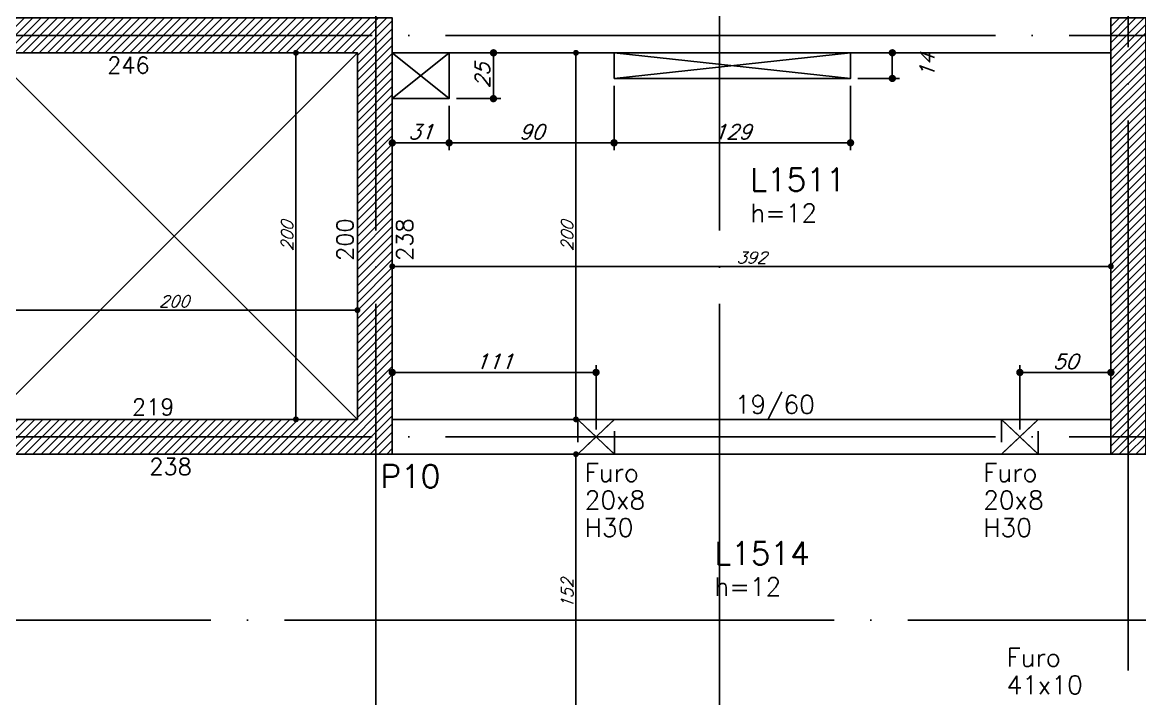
# Model space of a CAD drawing. Header units: millimetres. Extents: x -2368 to 4502, y -1988 to 2217.
# Drawn here: x 2 to 612, y 512 to 881 of the extents above; entities that cross this region are included whole.
import ezdxf
from ezdxf.enums import TextEntityAlignment as Align

# ---------------------------------------------------------------- set-up
doc = ezdxf.new("R2010")
doc.units = ezdxf.units.MM
doc.header["$LTSCALE"] = 50
doc.linetypes.add('EIXO', pattern=[6.8, 6, -0.4, 0, -0.4])
doc.linetypes.add('HIDDEN', pattern=[0.375, 0.25, -0.125])
for name, color, linetype in [('F-COTAS', 106, 'Continuous'), ('F-COTAS-FUROS', 50, 'Continuous'), ('F-COTAS-FUROS VIGA', 50, 'Continuous'), ('F-EIXO', 12, 'EIXO'), ('F-FURO-PAREDE', 2, 'HIDDEN'), ('F-FURO-PAREDE-TEXTOS', 2, 'Continuous'), ('F-LAJES-DIM', 2, 'Continuous'), ('F-LAJES-NOME', 4, 'Continuous'), ('F-PILARES-DIM', 172, 'Continuous'), ('F-PILARES-HACH', 174, 'Continuous'), ('F-PILARES-NOME', 170, 'Continuous'), ('F-PILARES-S', 170, 'Continuous'), ('F-TEXTO', 6, 'Continuous'), ('F-VIGAS', 3, 'Continuous'), ('F-VIGAS-DIM', 2, 'Continuous'), ('F-VÃO', 1, 'Continuous')]:
    doc.layers.add(name, color=color, linetype=linetype)
doc.styles.add('CP-TEXT-INCL', font='romans.shx', dxfattribs={"oblique": 20})
doc.styles.add('MCP', font='romans.shx')
doc.styles.add('ROMANS', font='romans.shx')
doc.dimstyles.new('CP-COTAS-50', dxfattribs={"dimscale": 0.64, "dimtxt": 10, "dimasz": 5, "dimexe": 5, "dimexo": 5, "dimgap": 2.5, "dimtad": 1, "dimdec": 1, "dimdsep": 46, "dimtxsty": 'CP-TEXT-INCL', "dimblk1": 'DOT', "dimblk2": 'DOT', "dimsah": 1, "dimcen": 9, "dimclrd": 256, "dimclre": 256, "dimclrt": 256, "dimadec": 0, "dimazin": 0, "dimtfac": 1, "dimtdec": 1, "dimtmove": 2, "dimatfit": 3, "dimldrblk": 'DOT', "dimfxl": 0, "dimtolj": 1, "dimarcsym": 0})
doc.dimstyles.new('CP-COTAS-50-FUROS', dxfattribs={"dimscale": 0.8, "dimtxt": 10, "dimasz": 5, "dimexe": 5, "dimexo": 5, "dimgap": 2.5, "dimtad": 1, "dimdec": 0, "dimdsep": 46, "dimtxsty": 'CP-TEXT-INCL', "dimblk1": 'DOT', "dimblk2": 'DOT', "dimsah": 1, "dimcen": 9, "dimclrd": 256, "dimclre": 256, "dimclrt": 256, "dimadec": 0, "dimazin": 0, "dimtfac": 1, "dimtdec": 0, "dimtmove": 2, "dimatfit": 3, "dimldrblk": 'DOT', "dimfxl": 0, "dimtolj": 1, "dimarcsym": 0})

# ---------------------------------------------------------------- blocks, each defined once
blk = doc.blocks.new('*U13')
at = {"layer": 'F-EIXO'}
blk.add_line((0, 0), (4857.5, 0), dxfattribs=at)
at = {"layer": 'F-TEXTO', "style": 'ROMANS'}
blk.add_attdef('EIXO', text='', height=17.5, dxfattribs=at).set_placement((-28.21, 0), align=Align.MIDDLE_CENTER)
blk = doc.blocks.new('*U14')
at = {"layer": 'F-EIXO'}
blk.add_line((0, 0), (4945.5, 0), dxfattribs=at)
at = {"layer": 'F-TEXTO', "style": 'ROMANS'}
blk.add_attdef('EIXO', text='', height=17.5, dxfattribs=at).set_placement((-28.21, 0), align=Align.MIDDLE_CENTER)
blk = doc.blocks.new('*U172')
at = {"layer": 'F-EIXO'}
blk.add_line((0, 0), (0, -2778.75), dxfattribs=at)
at = {"layer": 'F-TEXTO', "style": 'ROMANS'}
blk.add_attdef('EIXO', text='', height=17.5, rotation=360, dxfattribs=at).set_placement((0, 28.21), align=Align.MIDDLE_CENTER)
blk = doc.blocks.new('*U21')
at = {"layer": 'F-EIXO'}
blk.add_line((0, 0), (0, -2878.75), dxfattribs=at)
at = {"layer": 'F-TEXTO', "style": 'ROMANS'}
blk.add_attdef('EIXO', text='', height=17.5, rotation=360, dxfattribs=at).set_placement((0, 28.21), align=Align.MIDDLE_CENTER)
blk = doc.blocks.new('_DOT')
at = {"color": 0, "linetype": 'ByBlock'}
blk.add_line((-0.5, 0), (-1, 0), dxfattribs=at)
at = {"color": 0, "linetype": 'ByBlock', "const_width": 0.5}
blk.add_lwpolyline([(-0.25, 0, 1), (0.25, 0, 1)], format="xyb", close=True, dxfattribs=at)
blk = doc.blocks.new('*D105')
at = {"layer": 'DEFPOINTS', "color": 0, "transparency": 16777216}
for p in [(-15, 724.11), (185, 724.11), (185, 724.11)]:
    blk.add_point(p, dxfattribs=at)
at = {"layer": 'F-COTAS', "lineweight": -2, "transparency": 16777216}
blk.add_line((-11.8, 724.11), (181.8, 724.11), dxfattribs=at)
at = {"layer": 'F-COTAS', "lineweight": -2, "transparency": 16777216, "xscale": 3.2, "yscale": 3.2, "zscale": 3.2, "rotation": 180}
blk.add_blockref('_DOT', (-15, 724.11), dxfattribs=at)
at = {"layer": 'F-COTAS', "lineweight": -2, "transparency": 16777216, "xscale": 3.2, "yscale": 3.2, "zscale": 3.2}
blk.add_blockref('_DOT', (185, 724.11), dxfattribs=at)
at = {"layer": 'F-COTAS', "transparency": 16777216, "insert": (85, 728.91), "char_height": 6.4, "attachment_point": 5, "style": 'CP-TEXT-INCL'}
blk.add_mtext('\\A1;200', dxfattribs=at)
blk = doc.blocks.new('*D106')
at = {"layer": 'DEFPOINTS', "color": 0, "transparency": 16777216}
for p in [(204, 747.99), (596, 747.99), (596, 747.99)]:
    blk.add_point(p, dxfattribs=at)
at = {"layer": 'F-COTAS', "lineweight": -2, "transparency": 16777216}
blk.add_line((207.2, 747.99), (592.8, 747.99), dxfattribs=at)
at = {"layer": 'F-COTAS', "lineweight": -2, "transparency": 16777216, "xscale": 3.2, "yscale": 3.2, "zscale": 3.2, "rotation": 180}
blk.add_blockref('_DOT', (204, 747.99), dxfattribs=at)
at = {"layer": 'F-COTAS', "lineweight": -2, "transparency": 16777216, "xscale": 3.2, "yscale": 3.2, "zscale": 3.2}
blk.add_blockref('_DOT', (596, 747.99), dxfattribs=at)
at = {"layer": 'F-COTAS', "transparency": 16777216, "insert": (400, 752.79), "char_height": 6.4, "attachment_point": 5, "style": 'CP-TEXT-INCL'}
blk.add_mtext('\\A1;392', dxfattribs=at)
blk = doc.blocks.new('*D44')
at = {"layer": 'DEFPOINTS', "color": 0, "transparency": 16777216}
for p in [(304.2, 864.5), (304.2, 664.5), (304.2, 664.5)]:
    blk.add_point(p, dxfattribs=at)
at = {"layer": 'F-COTAS', "lineweight": -2, "transparency": 16777216}
blk.add_line((304.2, 861.3), (304.2, 667.7), dxfattribs=at)
at = {"layer": 'F-COTAS', "lineweight": -2, "transparency": 16777216, "xscale": 3.2, "yscale": 3.2, "zscale": 3.2}
for p, rotation in [((304.2, 864.5), 90), ((304.2, 664.5), 270)]:
    blk.add_blockref('_DOT', p, dxfattribs=dict(at, rotation=rotation))
at = {"layer": 'F-COTAS', "transparency": 16777216, "insert": (299.4, 764.5), "char_height": 6.4, "attachment_point": 5, "rotation": 90, "style": 'CP-TEXT-INCL'}
blk.add_mtext('\\A1;200', dxfattribs=at)
blk = doc.blocks.new('*D45')
at = {"layer": 'DEFPOINTS', "color": 0, "transparency": 16777216}
for p in [(304.2, 645.5), (304.2, 493.5), (304.2, 493.5)]:
    blk.add_point(p, dxfattribs=at)
at = {"layer": 'F-COTAS', "lineweight": -2, "transparency": 16777216}
blk.add_line((304.2, 642.3), (304.2, 496.7), dxfattribs=at)
at = {"layer": 'F-COTAS', "lineweight": -2, "transparency": 16777216, "xscale": 3.2, "yscale": 3.2, "zscale": 3.2}
for p, rotation in [((304.2, 645.5), 90), ((304.2, 493.5), 270)]:
    blk.add_blockref('_DOT', p, dxfattribs=dict(at, rotation=rotation))
at = {"layer": 'F-COTAS', "transparency": 16777216, "insert": (299.4, 569.5), "char_height": 6.4, "attachment_point": 5, "rotation": 90, "style": 'CP-TEXT-INCL'}
blk.add_mtext('\\A1;152', dxfattribs=at)
blk = doc.blocks.new('*U320')
at = {"layer": 'F-VÃO'}
for p, q in [((0, 0), (31, 25)), ((0, 25), (31, 0))]:
    blk.add_line(p, q, dxfattribs=at)
at = {"layer": 'F-VÃO', "color": 3}
blk.add_lwpolyline([(0, 0), (31, 0), (31, 25), (0, 25)], close=True, dxfattribs=at)
blk = doc.blocks.new('*U323')
at = {"layer": 'F-VÃO'}
for p, q in [((0, 0), (129, 14)), ((0, 14), (129, 0))]:
    blk.add_line(p, q, dxfattribs=at)
at = {"layer": 'F-VÃO', "color": 3}
blk.add_lwpolyline([(0, 0), (129, 0), (129, 14), (0, 14)], close=True, dxfattribs=at)
blk = doc.blocks.new('*D444')
at = {"layer": 'DEFPOINTS', "color": 0, "transparency": 16777216}
for p in [(235, 839.5), (204, 832.01), (204, 815.35)]:
    blk.add_point(p, dxfattribs=at)
at = {"layer": 'F-COTAS-FUROS', "lineweight": -2, "transparency": 16777216}
for p, q in [((235, 835.5), (235, 811.35)), ((204, 828.01), (204, 811.35)), ((231, 815.35), (208, 815.35))]:
    blk.add_line(p, q, dxfattribs=at)
at = {"layer": 'F-COTAS-FUROS', "lineweight": -2, "transparency": 16777216, "xscale": 4, "yscale": 4, "zscale": 4, "rotation": 180}
blk.add_blockref('_DOT', (204, 815.35), dxfattribs=at)
at = {"layer": 'F-COTAS-FUROS', "lineweight": -2, "transparency": 16777216, "xscale": 4, "yscale": 4, "zscale": 4}
blk.add_blockref('_DOT', (235, 815.35), dxfattribs=at)
at = {"layer": 'F-COTAS-FUROS', "transparency": 16777216, "insert": (219.5, 821.35), "char_height": 8, "attachment_point": 5, "style": 'CP-TEXT-INCL'}
blk.add_mtext('\\A1;31', dxfattribs=at)
blk = doc.blocks.new('*D445')
at = {"layer": 'DEFPOINTS', "color": 0, "transparency": 16777216}
for p in [(324.98, 850.5), (235, 839.5), (324.98, 815.35)]:
    blk.add_point(p, dxfattribs=at)
at = {"layer": 'F-COTAS-FUROS', "lineweight": -2, "transparency": 16777216}
for p, q in [((324.98, 846.5), (324.98, 811.35)), ((235, 835.5), (235, 811.35)), ((239, 815.35), (320.98, 815.35))]:
    blk.add_line(p, q, dxfattribs=at)
at = {"layer": 'F-COTAS-FUROS', "lineweight": -2, "transparency": 16777216, "xscale": 4, "yscale": 4, "zscale": 4, "rotation": 180}
blk.add_blockref('_DOT', (235, 815.35), dxfattribs=at)
at = {"layer": 'F-COTAS-FUROS', "lineweight": -2, "transparency": 16777216, "xscale": 4, "yscale": 4, "zscale": 4}
blk.add_blockref('_DOT', (324.98, 815.35), dxfattribs=at)
at = {"layer": 'F-COTAS-FUROS', "transparency": 16777216, "insert": (279.99, 821.35), "char_height": 8, "attachment_point": 5, "style": 'CP-TEXT-INCL'}
blk.add_mtext('\\A1;90', dxfattribs=at)
blk = doc.blocks.new('*D446')
at = {"layer": 'DEFPOINTS', "color": 0, "transparency": 16777216}
for p in [(324.98, 850.5), (453.98, 850.5), (453.98, 815.43)]:
    blk.add_point(p, dxfattribs=at)
at = {"layer": 'F-COTAS-FUROS', "lineweight": -2, "transparency": 16777216}
for p, q in [((324.98, 846.5), (324.98, 811.43)), ((453.98, 846.5), (453.98, 811.43)), ((328.98, 815.43), (449.98, 815.43))]:
    blk.add_line(p, q, dxfattribs=at)
at = {"layer": 'F-COTAS-FUROS', "lineweight": -2, "transparency": 16777216, "xscale": 4, "yscale": 4, "zscale": 4, "rotation": 180}
blk.add_blockref('_DOT', (324.98, 815.43), dxfattribs=at)
at = {"layer": 'F-COTAS-FUROS', "lineweight": -2, "transparency": 16777216, "xscale": 4, "yscale": 4, "zscale": 4}
blk.add_blockref('_DOT', (453.98, 815.43), dxfattribs=at)
at = {"layer": 'F-COTAS-FUROS', "transparency": 16777216, "insert": (389.48, 821.43), "char_height": 8, "attachment_point": 5, "style": 'CP-TEXT-INCL'}
blk.add_mtext('\\A1;129', dxfattribs=at)
blk = doc.blocks.new('*D447')
at = {"layer": 'DEFPOINTS', "color": 0, "transparency": 16777216}
for p in [(462.96, 864.5), (476.78, 864.5), (453.98, 850.5)]:
    blk.add_point(p, dxfattribs=at)
at = {"layer": 'F-COTAS-FUROS', "lineweight": -2, "transparency": 16777216}
for p, q in [((466.96, 864.5), (480.78, 864.5)), ((476.78, 854.5), (476.78, 860.5)), ((457.98, 850.5), (480.78, 850.5))]:
    blk.add_line(p, q, dxfattribs=at)
at = {"layer": 'F-COTAS-FUROS', "lineweight": -2, "transparency": 16777216, "xscale": 4, "yscale": 4, "zscale": 4}
for p, rotation in [((476.78, 864.5), 90), ((476.78, 850.5), 270)]:
    blk.add_blockref('_DOT', p, dxfattribs=dict(at, rotation=rotation))
at = {"layer": 'F-COTAS-FUROS', "transparency": 16777216, "insert": (495.78, 857.5), "char_height": 8, "attachment_point": 5, "rotation": 90, "style": 'CP-TEXT-INCL'}
blk.add_mtext('\\A1;14', dxfattribs=at)
blk = doc.blocks.new('*D448')
at = {"layer": 'DEFPOINTS', "color": 0, "transparency": 16777216}
for p in [(245.52, 864.5), (259.19, 864.5), (235, 839.5)]:
    blk.add_point(p, dxfattribs=at)
at = {"layer": 'F-COTAS-FUROS', "lineweight": -2, "transparency": 16777216}
for p, q in [((249.52, 864.5), (263.19, 864.5)), ((259.19, 843.5), (259.19, 860.5)), ((239, 839.5), (263.19, 839.5))]:
    blk.add_line(p, q, dxfattribs=at)
at = {"layer": 'F-COTAS-FUROS', "lineweight": -2, "transparency": 16777216, "xscale": 4, "yscale": 4, "zscale": 4}
for p, rotation in [((259.19, 864.5), 90), ((259.19, 839.5), 270)]:
    blk.add_blockref('_DOT', p, dxfattribs=dict(at, rotation=rotation))
at = {"layer": 'F-COTAS-FUROS', "transparency": 16777216, "insert": (253.19, 852), "char_height": 8, "attachment_point": 5, "rotation": 90, "style": 'CP-TEXT-INCL'}
blk.add_mtext('\\A1;25', dxfattribs=at)
blk = doc.blocks.new('*D475')
at = {"layer": 'DEFPOINTS', "color": 0, "transparency": 16777216}
for p in [(151.45, 864.5), (155.36, 864.5), (155.36, 664.5)]:
    blk.add_point(p, dxfattribs=at)
at = {"layer": 'F-COTAS', "lineweight": -2, "transparency": 16777216}
for p, q in [((152.16, 864.5), (148.25, 864.5)), ((151.45, 667.7), (151.45, 861.3)), ((152.16, 664.5), (148.25, 664.5))]:
    blk.add_line(p, q, dxfattribs=at)
at = {"layer": 'F-COTAS', "lineweight": -2, "transparency": 16777216, "xscale": 3.2, "yscale": 3.2, "zscale": 3.2}
for p, rotation in [((151.45, 864.5), 90), ((151.45, 664.5), 270)]:
    blk.add_blockref('_DOT', p, dxfattribs=dict(at, rotation=rotation))
at = {"layer": 'F-COTAS', "transparency": 16777216, "insert": (146.65, 764.5), "char_height": 6.4, "attachment_point": 5, "rotation": 90, "style": 'CP-TEXT-INCL'}
blk.add_mtext('\\A1;200', dxfattribs=at)
blk = doc.blocks.new('*D488')
at = {"layer": 'DEFPOINTS', "color": 0, "linetype": 'Continuous', "transparency": 16777216}
for p in [(596, 690.12), (596, 675.31), (546.35, 655)]:
    blk.add_point(p, dxfattribs=at)
at = {"layer": 'F-COTAS-FUROS VIGA', "linetype": 'Continuous', "lineweight": -2, "transparency": 16777216}
for p, q in [((546.35, 659), (546.35, 694.12)), ((550.35, 690.12), (592, 690.12)), ((596, 679.31), (596, 694.12))]:
    blk.add_line(p, q, dxfattribs=at)
at = {"layer": 'F-COTAS-FUROS VIGA', "linetype": 'Continuous', "lineweight": -2, "transparency": 16777216, "xscale": 4, "yscale": 4, "zscale": 4, "rotation": 180}
blk.add_blockref('_DOT', (546.35, 690.12), dxfattribs=at)
at = {"layer": 'F-COTAS-FUROS VIGA', "linetype": 'Continuous', "lineweight": -2, "transparency": 16777216, "xscale": 4, "yscale": 4, "zscale": 4}
blk.add_blockref('_DOT', (596, 690.12), dxfattribs=at)
at = {"layer": 'F-COTAS-FUROS VIGA', "linetype": 'Continuous', "transparency": 16777216, "insert": (571.18, 696.12), "char_height": 8, "attachment_point": 5, "style": 'CP-TEXT-INCL'}
blk.add_mtext('\\A1;50', dxfattribs=at)
blk = doc.blocks.new('*D489')
at = {"layer": 'DEFPOINTS', "color": 0, "linetype": 'Continuous', "transparency": 16777216}
for p in [(204, 690.12), (204, 684.72), (315.16, 655)]:
    blk.add_point(p, dxfattribs=at)
at = {"layer": 'F-COTAS-FUROS VIGA', "linetype": 'Continuous', "lineweight": -2, "transparency": 16777216}
for p, q in [((204, 688.72), (204, 694.12)), ((311.16, 690.12), (208, 690.12)), ((315.16, 659), (315.16, 694.12))]:
    blk.add_line(p, q, dxfattribs=at)
at = {"layer": 'F-COTAS-FUROS VIGA', "linetype": 'Continuous', "lineweight": -2, "transparency": 16777216, "xscale": 4, "yscale": 4, "zscale": 4, "rotation": 180}
blk.add_blockref('_DOT', (204, 690.12), dxfattribs=at)
at = {"layer": 'F-COTAS-FUROS VIGA', "linetype": 'Continuous', "lineweight": -2, "transparency": 16777216, "xscale": 4, "yscale": 4, "zscale": 4}
blk.add_blockref('_DOT', (315.16, 690.12), dxfattribs=at)
at = {"layer": 'F-COTAS-FUROS VIGA', "linetype": 'Continuous', "transparency": 16777216, "insert": (259.58, 696.12), "char_height": 8, "attachment_point": 5, "style": 'CP-TEXT-INCL'}
blk.add_mtext('\\A1;111', dxfattribs=at)

msp = doc.modelspace()

# ---------------------------------------------------------------- hatches: boundary and pattern name
at = {"layer": 'F-PILARES-HACH', "linetype": 'Continuous'}
h = msp.add_hatch(dxfattribs=at)
h.set_pattern_fill('ANSI31', color=256, style=0)
h.paths.add_polyline_path([(204, 645.5), (204, 883.5), (-61, 883.5), (-61, 864.5), (185, 864.5), (185, 664.5), (-34, 664.5), (-34, 645.5)], flags=16)
h = msp.add_hatch(dxfattribs=at)
h.set_pattern_fill('ANSI31', color=256, style=0)
h.paths.add_polyline_path([(596, 645.5), (615, 645.5), (615, 883.5), (596, 883.5)], flags=16)

# ---------------------------------------------------------------- linework, layer by layer
at = {"layer": 'F-FURO-PAREDE'}
for points in [[(315.16, 655), (305.16, 645.5), (325.16, 645.5), (315.16, 655), (325.16, 645.5), (325.16, 664.5), (315.16, 655), (325.16, 664.5), (305.16, 664.5), (315.16, 655), (305.16, 664.5), (305.16, 645.5), (315.16, 655)], [(546.35, 655), (536.35, 645.5), (556.35, 645.5), (546.35, 655), (556.35, 645.5), (556.35, 664.5), (546.35, 655), (556.35, 664.5), (536.35, 664.5), (546.35, 655), (536.35, 664.5), (536.35, 645.5), (546.35, 655)]]:
    msp.add_lwpolyline(points, dxfattribs=at)
at = {"layer": 'F-PILARES-S', "linetype": 'Continuous'}
for points in [[(204, 645.5), (204, 883.5), (-61, 883.5), (-61, 864.5), (185, 864.5), (185, 664.5), (-34, 664.5), (-34, 645.5), (204, 645.5)], [(596, 645.5), (615, 645.5), (615, 883.5), (596, 883.5), (596, 645.5)]]:
    msp.add_lwpolyline(points, dxfattribs=at)
at = {"layer": 'F-VIGAS'}
for points in [[(204, 864.5), (375, 864.5)], [(375, 864.5), (596, 864.5)], [(596, 664.5), (204, 664.5)], [(204, 645.5), (596, 645.5)]]:
    msp.add_lwpolyline(points, dxfattribs=at)
at = {"layer": 'F-VÃO'}
for p, q in [((-15, 664.5), (185, 864.5)), ((-15, 864.5), (185, 664.5))]:
    msp.add_line(p, q, dxfattribs=at)

# ---------------------------------------------------------------- block references
at = {"layer": 'F-EIXO', "linetype": 'Continuous'}
for name, p in [('*U21', (605.5, 1847.82)), ('*U172', (195, 1747.82)), ('*U172', (382.5, 1747.82)), ('*U13', (-1807.52, 874)), ('*U13', (-1807.52, 655)), ('*U14', (-1895.47, 555))]:
    msp.add_blockref(name, p, dxfattribs=at)
at = {"layer": 'F-VÃO'}
for name, p in [('*U320', (204, 839.5)), ('*U323', (324.98, 850.5))]:
    msp.add_blockref(name, p, dxfattribs=at)

# ---------------------------------------------------------------- texts
at = {"layer": 'F-FURO-PAREDE-TEXTOS', "linetype": 'Continuous', "style": 'MCP'}
for s, p in [('Furo', (308.94, 630.5)), ('Furo', (526.35, 630.5)), ('20x8', (308.94, 615.5)), ('20x8', (526.35, 615.5)), ('H30', (308.94, 600.5)), ('H30', (526.35, 600.5)), ('Furo', (539.08, 529.62)), ('41x10', (539.08, 514.62))]:
    msp.add_text(s, height=10, dxfattribs=at).set_placement(p)
at = {"layer": 'F-LAJES-DIM', "linetype": 'Continuous', "style": 'MCP'}
for p in [(399.32, 772.1), (379.75, 568.22)]:
    msp.add_text('h=12', height=10, dxfattribs=at).set_placement(p)
at = {"layer": 'F-LAJES-NOME', "linetype": 'Continuous', "style": 'MCP'}
for s, p in [('L1511', (399.32, 789.1)), ('L1514', (379.75, 585.22))]:
    msp.add_text(s, height=12.5, dxfattribs=at).set_placement(p)
at = {"layer": 'F-PILARES-DIM', "linetype": 'Continuous', "style": 'MCP'}
for s, p in [('246', (48.5, 853.25)), ('219', (62, 666.75)), ('238', (71.5, 634.25))]:
    msp.add_text(s, height=9, dxfattribs=at).set_placement(p)
for s, p in [('200', (182.75, 751)), ('238', (215.25, 751))]:
    msp.add_text(s, height=9, rotation=90, dxfattribs=at).set_placement(p)
at = {"layer": 'F-PILARES-NOME', "linetype": 'Continuous', "style": 'MCP'}
msp.add_text('P10', height=12.5, dxfattribs=at).set_placement((197.55, 627.22))
at = {"layer": 'F-VIGAS-DIM', "linetype": 'Continuous', "style": 'MCP'}
msp.add_text('19/60', height=10, dxfattribs=at).set_placement((390.81, 667.62))

# ---------------------------------------------------------------- dimensions: what is measured, and where the dimension line sits
at = {"layer": 'F-COTAS'}
for base, p1, p2, angle, picture, middle in [((151.45, 864.5), (155.36, 664.5), (155.36, 864.5), 90, '*D475', (146.65, 764.5)), ((304.2, 664.5), (304.2, 864.5), (304.2, 664.5), 90, '*D44', (299.4, 764.5)), ((596, 747.99), (204, 747.99), (596, 747.99), 180, '*D106', (400, 752.79)), ((185, 724.11), (-15, 724.11), (185, 724.11), 180, '*D105', (85, 728.91)), ((304.2, 493.5), (304.2, 645.5), (304.2, 493.5), 90, '*D45', (299.4, 569.5))]:
    dim = msp.add_linear_dim(base=base, p1=p1, p2=p2, angle=angle, dimstyle='CP-COTAS-50', dxfattribs=at)
    dim.commit()
    dim.dimension.update_dxf_attribs({"geometry": picture, "text_midpoint": middle})
at = {"layer": 'F-COTAS-FUROS'}
for base, p1, p2, picture, middle in [((259.19, 864.5), (235, 839.5), (245.52, 864.5), '*D448', (253.19, 852)), ((476.78, 864.5), (453.98, 850.5), (462.96, 864.5), '*D447', (495.78, 857.5))]:
    dim = msp.add_linear_dim(base=base, p1=p1, p2=p2, angle=90, dimstyle='CP-COTAS-50-FUROS', dxfattribs=at)
    dim.commit()
    dim.dimension.update_dxf_attribs({"geometry": picture, "text_midpoint": middle})
for base, p1, p2, picture, middle in [((324.98, 815.35), (235, 839.5), (324.98, 850.5), '*D445', (279.99, 821.35)), ((453.98, 815.43), (324.98, 850.5), (453.98, 850.5), '*D446', (389.48, 821.43)), ((204, 815.35), (235, 839.5), (204, 832.01), '*D444', (219.5, 821.35))]:
    dim = msp.add_linear_dim(base=base, p1=p1, p2=p2, dimstyle='CP-COTAS-50-FUROS', dxfattribs=at)
    dim.commit()
    dim.dimension.update_dxf_attribs({"geometry": picture, "text_midpoint": middle})
at = {"layer": 'F-COTAS-FUROS VIGA', "linetype": 'Continuous'}
for base, p1, p2, picture, middle in [((204, 690.12), (315.16, 655), (204, 684.72), '*D489', (259.58, 696.12)), ((596, 690.12), (546.35, 655), (596, 675.31), '*D488', (571.18, 696.12))]:
    dim = msp.add_linear_dim(base=base, p1=p1, p2=p2, dimstyle='CP-COTAS-50-FUROS', dxfattribs=at)
    dim.commit()
    dim.dimension.update_dxf_attribs({"geometry": picture, "text_midpoint": middle})

doc.saveas('drawing.dxf')
